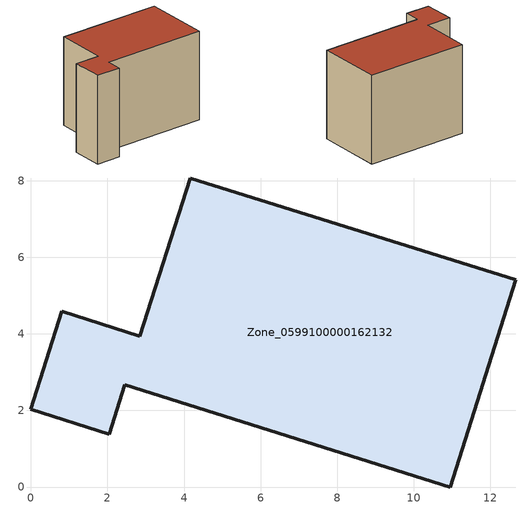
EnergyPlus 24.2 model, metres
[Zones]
Zone_0599100000162132
 floor ground (C_G): 10.96,0 2.45,2.67 2.05,1.38 0,2.03 0.81,4.59 2.85,3.94 4.16,8.07 12.66,5.41 z0
 wall outside (C_F): 2.85,3.94 0.81,4.59 0,2.03 2.05,1.38 2.45,2.67 10.96,0 12.66,5.41 4.16,8.07 2.85,3.94 z0:7.62
 roof outside (C_R): 12.66,5.41 4.16,8.07 2.85,3.94 0.81,4.59 0,2.03 2.05,1.38 2.45,2.67 10.96,0 z7.62
[BUILDING]
Pand.0599100000162132: North Axis=0; Terrain=City; Loads Convergence Tolerance Value=0.04; Temperature Convergence Tolerance Value=0.4; Solar Distribution=FullExterior; Maximum Number of Warmup Days=25; Minimum Number of Warmup Days=1
[Site:Location]
Rotterdam.The.Hague.AP_ZH_NLD Design_Conditions: Latitude=51.96; Longitude=4.45; Time Zone=1; Elevation=-4.5
[SITE:GROUNDTEMPERATURE:BUILDINGSURFACE]
18, 18, 18, 18, 18, 18, 18, 18, 18, 18, 18, 18
[MATERIAL] Thermal Absorptance=0.9; Solar Absorptance=0.7; Visible Absorptance=0.7
Name | Roughness | Thickness | Conductivity | Density | Specific Heat
G.TC.1975-1991 | MediumSmooth | 0.15 | 0.288461 | 540 | 1210
F.TC.1975-1991 | Rough | 0.3 | 0.230769 | 1920 | 840
R.TC.1975-1991 | MediumRough | 0.2 | 0.153846 | 1500 | 1000
[CONSTRUCTION]
C_G: G.TC.1975-1991
C_F: F.TC.1975-1991
C_R: R.TC.1975-1991
[ZONE]
Zone_0599100000162132: Type=1; Multiplier=1; Ceiling Height=Autocalculate; Volume=Autocalculate; Floor Area=autocalculate; Part of Total Floor Area=Yes
[ZONEINFILTRATION:DESIGNFLOWRATE]
Infil_Zone_0599100000162132: Zone or ZoneList or Space or SpaceList=Zone_0599100000162132; Schedule=AlwaysOn; Design Flow Rate Calculation Method=Flow/Area; Flow Rate per Floor Area=0.003; Constant Term Coefficient=1; Temperature Term Coefficient=0; Velocity Term Coefficient=0; Velocity Squared Term Coefficient=0
[HVACTEMPLATE:ZONE:IDEALLOADSAIRSYSTEM]
Zone_0599100000162132: Maximum Heating Supply Air Temperature=50; Minimum Cooling Supply Air Temperature=13; Maximum Heating Supply Air Humidity Ratio=0.0156; Minimum Cooling Supply Air Humidity Ratio=0.0077; Heating Limit=NoLimit; Cooling Limit=NoLimit; Dehumidification Control Type=ConstantSensibleHeatRatio; Cooling Sensible Heat Ratio=0.7; Dehumidification Setpoint=60; Humidification Control Type=None; Humidification Setpoint=30; Outdoor Air Method=None; Outdoor Air Flow Rate per Person=0.00944; Outdoor Air Flow Rate per Zone Floor Area=0; Outdoor Air Flow Rate per Zone=0; Demand Controlled Ventilation Type=None; Outdoor Air Economizer Type=NoEconomizer; Heat Recovery Type=None; Sensible Heat Recovery Effectiveness=0.7; Latent Heat Recovery Effectiveness=0.65
[ZONECONTROL:THERMOSTAT]
ThermostatControl_Zone_0599100000162132: Zone or ZoneList=Zone_0599100000162132; Control Type Schedule=DualSetpointControlType; Control 1=Thermostat_Zone_0599100000162132; Temperature Difference Between Cutout And Setpoint=0
[THERMOSTATSETPOINT:DUALSETPOINT]
Thermostat_Zone_0599100000162132: Heating Setpoint Temperature Schedule=HeatingSetpoint_Zone_0599100000162132; Cooling Setpoint Temperature Schedule=CoolingSetpoint_Zone_0599100000162132
[SCHEDULE:COMPACT]
HeatingSetpoint_Zone_0599100000162132: Through: 12/31, For: AllDays, Until: 24:00, 21
CoolingSetpoint_Zone_0599100000162132: Through: 12/31, For: AllDays, Until: 24:00, 24
DualSetpointControlType: Through: 12/31, For: AllDays, Until: 24:00, 4
AlwaysOn: Through: 12/31, For: AllDays, Until: 24:00, 1
